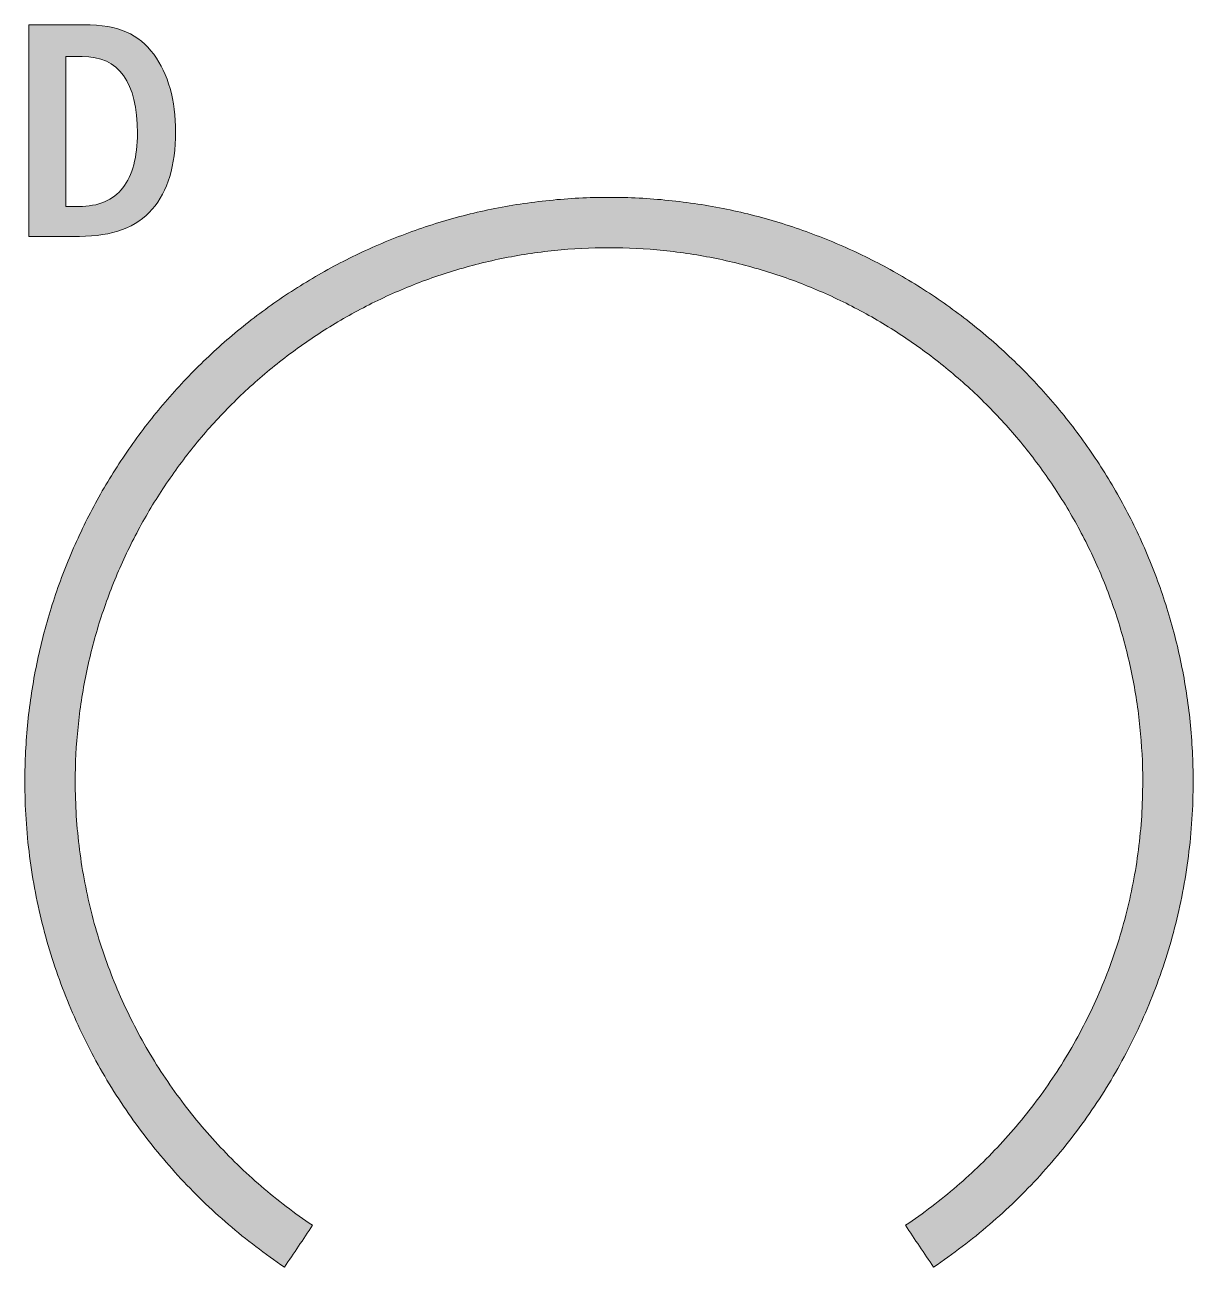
# Model space of a CAD drawing. Header units: inches. Extents: x 210 to 228, y 13 to 123.
# Drawn here: x 211.18 to 228.18, y 70.78 to 88.86 of the extents above; entities that cross this region are included whole.
import ezdxf

# ---------------------------------------------------------------- set-up
doc = ezdxf.new("R2010")
doc.units = ezdxf.units.IN
doc.header["$MEASUREMENT"] = 0
doc.layers.add('prints', color=7, linetype='Continuous')

# ---------------------------------------------------------------- blocks, each defined once
blk = doc.blocks.new('block 4')
at = {"layer": 'prints', "true_color": 0xffffff}
h = blk.add_hatch(color=7, dxfattribs=at)
h.dxf.hatch_style = 2
edge = h.paths.add_edge_path()
edge.add_spline(control_points=[(228.176, 77.848), (228.176, 78.141), (228.161, 78.43), (228.132, 78.716), (228.103, 79.001), (228.06, 79.282), (228.003, 79.559), (227.946, 79.835), (227.876, 80.107), (227.793, 80.373), (227.71, 80.639), (227.615, 80.899), (227.507, 81.153), (227.399, 81.407), (227.28, 81.655), (227.148, 81.896), (227.018, 82.137), (226.875, 82.371), (226.722, 82.597), (226.569, 82.823), (226.406, 83.041), (226.233, 83.251), (226.059, 83.461), (225.876, 83.663), (225.684, 83.855), (225.491, 84.048), (225.29, 84.231), (225.08, 84.404), (224.87, 84.578), (224.651, 84.741), (224.425, 84.894), (224.199, 85.047), (223.965, 85.189), (223.724, 85.32), (223.483, 85.451), (223.235, 85.571), (222.981, 85.678), (222.727, 85.786), (222.467, 85.882), (222.201, 85.965), (221.935, 86.048), (221.663, 86.118), (221.387, 86.174), (221.11, 86.231), (220.829, 86.274), (220.544, 86.303), (220.258, 86.333), (219.969, 86.347), (219.676, 86.347), (219.383, 86.347), (219.093, 86.333), (218.808, 86.303), (218.523, 86.274), (218.241, 86.231), (217.965, 86.174), (217.689, 86.118), (217.417, 86.048), (217.151, 85.965), (216.885, 85.882), (216.625, 85.786), (216.371, 85.678), (216.116, 85.571), (215.869, 85.451), (215.628, 85.32), (215.387, 85.189), (215.153, 85.047), (214.927, 84.894), (214.701, 84.741), (214.482, 84.578), (214.272, 84.404), (214.062, 84.231), (213.861, 84.048), (213.668, 83.855), (213.476, 83.663), (213.293, 83.461), (213.119, 83.251), (212.946, 83.041), (212.783, 82.823), (212.63, 82.597), (212.477, 82.371), (212.334, 82.137), (212.203, 81.896), (212.072, 81.655), (211.953, 81.407), (211.845, 81.153), (211.737, 80.899), (211.642, 80.639), (211.559, 80.373), (211.476, 80.107), (211.406, 79.835), (211.349, 79.559), (211.292, 79.282), (211.249, 79.001), (211.22, 78.716), (211.191, 78.43), (211.176, 78.141), (211.176, 77.848), (211.176, 77.664), (211.182, 77.481), (211.193, 77.301), (211.205, 77.12), (211.222, 76.94), (211.245, 76.762), (211.268, 76.585), (211.296, 76.409), (211.33, 76.235), (211.363, 76.06), (211.402, 75.888), (211.446, 75.718), (211.49, 75.548), (211.539, 75.38), (211.594, 75.214), (211.648, 75.048), (211.707, 74.884), (211.771, 74.723), (211.835, 74.561), (211.904, 74.403), (211.977, 74.246), (212.051, 74.09), (212.129, 73.936), (212.211, 73.785), (212.294, 73.634), (212.381, 73.486), (212.472, 73.341), (212.563, 73.196), (212.659, 73.053), (212.758, 72.914), (212.858, 72.775), (212.962, 72.639), (213.069, 72.506), (213.177, 72.373), (213.288, 72.244), (213.404, 72.118), (213.519, 71.992), (213.638, 71.869), (213.76, 71.75), (213.883, 71.632), (214.009, 71.516), (214.138, 71.405), (214.268, 71.294), (214.401, 71.186), (214.537, 71.082), (214.673, 70.979), (214.812, 70.879), (214.954, 70.784), (214.954, 70.784), (214.98, 70.822), (214.98, 70.822), (214.98, 70.822), (215.005, 70.86), (215.005, 70.86), (215.005, 70.86), (215.031, 70.898), (215.031, 70.898), (215.031, 70.898), (215.056, 70.936), (215.056, 70.936), (215.056, 70.936), (215.082, 70.974), (215.082, 70.974), (215.082, 70.974), (215.107, 71.012), (215.107, 71.012), (215.107, 71.012), (215.132, 71.05), (215.132, 71.05), (215.132, 71.05), (215.158, 71.088), (215.158, 71.088), (215.158, 71.088), (215.183, 71.126), (215.183, 71.126), (215.183, 71.126), (215.209, 71.164), (215.209, 71.164), (215.209, 71.164), (215.234, 71.202), (215.234, 71.202), (215.234, 71.202), (215.26, 71.24), (215.26, 71.24), (215.26, 71.24), (215.285, 71.278), (215.285, 71.278), (215.285, 71.278), (215.311, 71.317), (215.311, 71.317), (215.311, 71.317), (215.336, 71.355), (215.336, 71.355), (215.336, 71.355), (215.361, 71.393), (215.361, 71.393), (215.231, 71.48), (215.104, 71.571), (214.98, 71.666), (214.856, 71.76), (214.734, 71.859), (214.616, 71.96), (214.498, 72.062), (214.382, 72.167), (214.27, 72.276), (214.158, 72.385), (214.05, 72.497), (213.944, 72.612), (213.839, 72.727), (213.737, 72.845), (213.639, 72.967), (213.541, 73.088), (213.446, 73.212), (213.355, 73.34), (213.264, 73.467), (213.177, 73.597), (213.094, 73.729), (213.01, 73.862), (212.931, 73.998), (212.855, 74.136), (212.78, 74.274), (212.709, 74.414), (212.642, 74.557), (212.574, 74.7), (212.512, 74.845), (212.453, 74.992), (212.395, 75.14), (212.341, 75.289), (212.291, 75.441), (212.241, 75.592), (212.196, 75.746), (212.156, 75.902), (212.116, 76.057), (212.08, 76.215), (212.05, 76.374), (212.019, 76.533), (211.993, 76.694), (211.972, 76.856), (211.952, 77.018), (211.936, 77.182), (211.925, 77.348), (211.915, 77.513), (211.909, 77.68), (211.909, 77.848), (211.909, 78.115), (211.923, 78.38), (211.95, 78.641), (211.976, 78.901), (212.016, 79.158), (212.067, 79.411), (212.119, 79.664), (212.183, 79.912), (212.259, 80.155), (212.335, 80.398), (212.422, 80.636), (212.521, 80.868), (212.619, 81.1), (212.728, 81.326), (212.848, 81.547), (212.968, 81.767), (213.098, 81.98), (213.238, 82.187), (213.377, 82.394), (213.527, 82.593), (213.685, 82.785), (213.843, 82.977), (214.011, 83.161), (214.187, 83.337), (214.362, 83.513), (214.547, 83.68), (214.738, 83.838), (214.93, 83.997), (215.13, 84.146), (215.337, 84.286), (215.543, 84.426), (215.757, 84.556), (215.977, 84.675), (216.197, 84.795), (216.423, 84.904), (216.656, 85.003), (216.888, 85.101), (217.126, 85.189), (217.369, 85.264), (217.612, 85.34), (217.86, 85.404), (218.113, 85.456), (218.365, 85.508), (218.622, 85.547), (218.883, 85.574), (219.144, 85.6), (219.408, 85.614), (219.676, 85.614), (219.944, 85.614), (220.208, 85.6), (220.469, 85.574), (220.73, 85.547), (220.987, 85.508), (221.239, 85.456), (221.492, 85.404), (221.74, 85.34), (221.983, 85.264), (222.226, 85.189), (222.464, 85.101), (222.696, 85.003), (222.928, 84.904), (223.155, 84.795), (223.375, 84.675), (223.595, 84.556), (223.809, 84.426), (224.015, 84.286), (224.222, 84.146), (224.422, 83.997), (224.613, 83.838), (224.805, 83.68), (224.989, 83.513), (225.165, 83.337), (225.341, 83.161), (225.508, 82.977), (225.667, 82.785), (225.825, 82.593), (225.975, 82.394), (226.114, 82.187), (226.254, 81.98), (226.384, 81.767), (226.504, 81.547), (226.623, 81.326), (226.733, 81.1), (226.831, 80.868), (226.93, 80.636), (227.017, 80.398), (227.093, 80.155), (227.169, 79.912), (227.233, 79.664), (227.284, 79.411), (227.336, 79.158), (227.376, 78.901), (227.402, 78.641), (227.429, 78.38), (227.442, 78.115), (227.442, 77.848), (227.442, 77.68), (227.437, 77.513), (227.427, 77.348), (227.416, 77.182), (227.4, 77.018), (227.38, 76.856), (227.359, 76.694), (227.333, 76.533), (227.302, 76.374), (227.271, 76.215), (227.236, 76.057), (227.196, 75.902), (227.155, 75.746), (227.11, 75.592), (227.061, 75.441), (227.011, 75.289), (226.957, 75.14), (226.899, 74.992), (226.84, 74.845), (226.777, 74.7), (226.71, 74.557), (226.643, 74.414), (226.572, 74.274), (226.497, 74.136), (226.421, 73.998), (226.342, 73.862), (226.258, 73.729), (226.175, 73.597), (226.088, 73.467), (225.997, 73.34), (225.906, 73.212), (225.811, 73.088), (225.713, 72.967), (225.615, 72.845), (225.513, 72.727), (225.407, 72.612), (225.302, 72.497), (225.193, 72.385), (225.081, 72.276), (224.969, 72.167), (224.854, 72.062), (224.736, 71.96), (224.618, 71.858), (224.496, 71.76), (224.372, 71.665), (224.248, 71.571), (224.12, 71.48), (223.99, 71.393), (223.99, 71.393), (224.016, 71.355), (224.016, 71.355), (224.016, 71.355), (224.041, 71.316), (224.041, 71.316), (224.041, 71.316), (224.067, 71.278), (224.067, 71.278), (224.067, 71.278), (224.092, 71.24), (224.092, 71.24), (224.092, 71.24), (224.118, 71.202), (224.118, 71.202), (224.118, 71.202), (224.143, 71.164), (224.143, 71.164), (224.143, 71.164), (224.168, 71.126), (224.168, 71.126), (224.168, 71.126), (224.194, 71.088), (224.194, 71.088), (224.194, 71.088), (224.219, 71.05), (224.219, 71.05), (224.219, 71.05), (224.245, 71.012), (224.245, 71.012), (224.245, 71.012), (224.27, 70.974), (224.27, 70.974), (224.27, 70.974), (224.296, 70.936), (224.296, 70.936), (224.296, 70.936), (224.321, 70.898), (224.321, 70.898), (224.321, 70.898), (224.347, 70.86), (224.347, 70.86), (224.347, 70.86), (224.372, 70.822), (224.372, 70.822), (224.372, 70.822), (224.397, 70.784), (224.397, 70.784), (224.54, 70.879), (224.679, 70.979), (224.815, 71.082), (224.951, 71.186), (225.084, 71.294), (225.213, 71.405), (225.343, 71.516), (225.469, 71.632), (225.592, 71.75), (225.714, 71.869), (225.833, 71.992), (225.948, 72.118), (226.063, 72.244), (226.175, 72.373), (226.283, 72.506), (226.39, 72.639), (226.494, 72.775), (226.593, 72.914), (226.693, 73.053), (226.789, 73.196), (226.88, 73.341), (226.971, 73.486), (227.058, 73.634), (227.14, 73.785), (227.223, 73.936), (227.301, 74.09), (227.374, 74.246), (227.448, 74.403), (227.517, 74.561), (227.581, 74.723), (227.645, 74.884), (227.704, 75.048), (227.758, 75.214), (227.812, 75.38), (227.862, 75.548), (227.906, 75.718), (227.95, 75.888), (227.989, 76.06), (228.022, 76.235), (228.056, 76.409), (228.084, 76.585), (228.107, 76.762), (228.13, 76.94), (228.147, 77.12), (228.158, 77.301), (228.17, 77.481), (228.176, 77.664), (228.176, 77.848)], knot_values=[0, 0, 0, 0, 1, 1, 1, 2, 2, 2, 3, 3, 3, 4, 4, 4, 5, 5, 5, 6, 6, 6, 7, 7, 7, 8, 8, 8, 9, 9, 9, 10, 10, 10, 11, 11, 11, 12, 12, 12, 13, 13, 13, 14, 14, 14, 15, 15, 15, 16, 16, 16, 17, 17, 17, 18, 18, 18, 19, 19, 19, 20, 20, 20, 21, 21, 21, 22, 22, 22, 23, 23, 23, 24, 24, 24, 25, 25, 25, 26, 26, 26, 27, 27, 27, 28, 28, 28, 29, 29, 29, 30, 30, 30, 31, 31, 31, 32, 32, 32, 33, 33, 33, 34, 34, 34, 35, 35, 35, 36, 36, 36, 37, 37, 37, 38, 38, 38, 39, 39, 39, 40, 40, 40, 41, 41, 41, 42, 42, 42, 43, 43, 43, 44, 44, 44, 45, 45, 45, 46, 46, 46, 47, 47, 47, 48, 48, 48, 49, 49, 49, 50, 50, 50, 51, 51, 51, 52, 52, 52, 53, 53, 53, 54, 54, 54, 55, 55, 55, 56, 56, 56, 57, 57, 57, 58, 58, 58, 59, 59, 59, 60, 60, 60, 61, 61, 61, 62, 62, 62, 63, 63, 63, 64, 64, 64, 65, 65, 65, 66, 66, 66, 67, 67, 67, 68, 68, 68, 69, 69, 69, 70, 70, 70, 71, 71, 71, 72, 72, 72, 73, 73, 73, 74, 74, 74, 75, 75, 75, 76, 76, 76, 77, 77, 77, 78, 78, 78, 79, 79, 79, 80, 80, 80, 81, 81, 81, 82, 82, 82, 83, 83, 83, 84, 84, 84, 85, 85, 85, 86, 86, 86, 87, 87, 87, 88, 88, 88, 89, 89, 89, 90, 90, 90, 91, 91, 91, 92, 92, 92, 93, 93, 93, 94, 94, 94, 95, 95, 95, 96, 96, 96, 97, 97, 97, 98, 98, 98, 99, 99, 99, 100, 100, 100, 101, 101, 101, 102, 102, 102, 103, 103, 103, 104, 104, 104, 105, 105, 105, 106, 106, 106, 107, 107, 107, 108, 108, 108, 109, 109, 109, 110, 110, 110, 111, 111, 111, 112, 112, 112, 113, 113, 113, 114, 114, 114, 115, 115, 115, 116, 116, 116, 117, 117, 117, 118, 118, 118, 119, 119, 119, 120, 120, 120, 121, 121, 121, 122, 122, 122, 123, 123, 123, 124, 124, 124, 125, 125, 125, 126, 126, 126, 127, 127, 127, 128, 128, 128, 129, 129, 129, 130, 130, 130, 131, 131, 131, 132, 132, 132, 133, 133, 133, 134, 134, 134, 135, 135, 135, 136, 136, 136, 137, 137, 137, 138, 138, 138, 139, 139, 139, 140, 140, 140, 141, 141, 141, 142, 142, 142, 143, 143, 143, 144, 144, 144, 145, 145, 145, 146, 146, 146, 147, 147, 147, 148, 148, 148, 149, 149, 149, 150, 150, 150, 151, 151, 151, 152, 152, 152, 153, 153, 153, 154, 154, 154, 155, 155, 155, 156, 156, 156, 157, 157, 157, 158, 158, 158, 159, 159, 159, 160, 160, 160, 160], degree=3, periodic=1)
at = {"layer": 'prints', "lineweight": 0}
blk.add_open_spline([(228.176, 77.848), (228.176, 78.141), (228.161, 78.43), (228.132, 78.716), (228.103, 79.001), (228.06, 79.282), (228.003, 79.559), (227.946, 79.835), (227.876, 80.107), (227.793, 80.373), (227.71, 80.639), (227.615, 80.899), (227.507, 81.153), (227.399, 81.407), (227.28, 81.655), (227.148, 81.896), (227.018, 82.137), (226.875, 82.371), (226.722, 82.597), (226.569, 82.823), (226.406, 83.041), (226.233, 83.251), (226.059, 83.461), (225.876, 83.663), (225.684, 83.855), (225.491, 84.048), (225.29, 84.231), (225.08, 84.404), (224.87, 84.578), (224.651, 84.741), (224.425, 84.894), (224.199, 85.047), (223.965, 85.189), (223.724, 85.32), (223.483, 85.451), (223.235, 85.571), (222.981, 85.678), (222.727, 85.786), (222.467, 85.882), (222.201, 85.965), (221.935, 86.048), (221.663, 86.118), (221.387, 86.174), (221.11, 86.231), (220.829, 86.274), (220.544, 86.303), (220.258, 86.333), (219.969, 86.347), (219.676, 86.347), (219.383, 86.347), (219.093, 86.333), (218.808, 86.303), (218.523, 86.274), (218.241, 86.231), (217.965, 86.174), (217.689, 86.118), (217.417, 86.048), (217.151, 85.965), (216.885, 85.882), (216.625, 85.786), (216.371, 85.678), (216.116, 85.571), (215.869, 85.451), (215.628, 85.32), (215.387, 85.189), (215.153, 85.047), (214.927, 84.894), (214.701, 84.741), (214.482, 84.578), (214.272, 84.404), (214.062, 84.231), (213.861, 84.048), (213.668, 83.855), (213.476, 83.663), (213.293, 83.461), (213.119, 83.251), (212.946, 83.041), (212.783, 82.823), (212.63, 82.597), (212.477, 82.371), (212.334, 82.137), (212.203, 81.896), (212.072, 81.655), (211.953, 81.407), (211.845, 81.153), (211.737, 80.899), (211.642, 80.639), (211.559, 80.373), (211.476, 80.107), (211.406, 79.835), (211.349, 79.559), (211.292, 79.282), (211.249, 79.001), (211.22, 78.716), (211.191, 78.43), (211.176, 78.141), (211.176, 77.848), (211.176, 77.664), (211.182, 77.481), (211.193, 77.301), (211.205, 77.12), (211.222, 76.94), (211.245, 76.762), (211.268, 76.585), (211.296, 76.409), (211.33, 76.235), (211.363, 76.06), (211.402, 75.888), (211.446, 75.718), (211.49, 75.548), (211.539, 75.38), (211.594, 75.214), (211.648, 75.048), (211.707, 74.884), (211.771, 74.723), (211.835, 74.561), (211.904, 74.403), (211.977, 74.246), (212.051, 74.09), (212.129, 73.936), (212.211, 73.785), (212.294, 73.634), (212.381, 73.486), (212.472, 73.341), (212.563, 73.196), (212.659, 73.053), (212.758, 72.914), (212.858, 72.775), (212.962, 72.639), (213.069, 72.506), (213.177, 72.373), (213.288, 72.244), (213.404, 72.118), (213.519, 71.992), (213.638, 71.869), (213.76, 71.75), (213.883, 71.632), (214.009, 71.516), (214.138, 71.405), (214.268, 71.294), (214.401, 71.186), (214.537, 71.082), (214.673, 70.979), (214.812, 70.879), (214.954, 70.784), (214.954, 70.784), (214.98, 70.822), (214.98, 70.822), (214.98, 70.822), (215.005, 70.86), (215.005, 70.86), (215.005, 70.86), (215.031, 70.898), (215.031, 70.898), (215.031, 70.898), (215.056, 70.936), (215.056, 70.936), (215.056, 70.936), (215.082, 70.974), (215.082, 70.974), (215.082, 70.974), (215.107, 71.012), (215.107, 71.012), (215.107, 71.012), (215.132, 71.05), (215.132, 71.05), (215.132, 71.05), (215.158, 71.088), (215.158, 71.088), (215.158, 71.088), (215.183, 71.126), (215.183, 71.126), (215.183, 71.126), (215.209, 71.164), (215.209, 71.164), (215.209, 71.164), (215.234, 71.202), (215.234, 71.202), (215.234, 71.202), (215.26, 71.24), (215.26, 71.24), (215.26, 71.24), (215.285, 71.278), (215.285, 71.278), (215.285, 71.278), (215.311, 71.317), (215.311, 71.317), (215.311, 71.317), (215.336, 71.355), (215.336, 71.355), (215.336, 71.355), (215.361, 71.393), (215.361, 71.393), (215.231, 71.48), (215.104, 71.571), (214.98, 71.666), (214.856, 71.76), (214.734, 71.859), (214.616, 71.96), (214.498, 72.062), (214.382, 72.167), (214.27, 72.276), (214.158, 72.385), (214.05, 72.497), (213.944, 72.612), (213.839, 72.727), (213.737, 72.845), (213.639, 72.967), (213.541, 73.088), (213.446, 73.212), (213.355, 73.34), (213.264, 73.467), (213.177, 73.597), (213.094, 73.729), (213.01, 73.862), (212.931, 73.998), (212.855, 74.136), (212.78, 74.274), (212.709, 74.414), (212.642, 74.557), (212.574, 74.7), (212.512, 74.845), (212.453, 74.992), (212.395, 75.14), (212.341, 75.289), (212.291, 75.441), (212.241, 75.592), (212.196, 75.746), (212.156, 75.902), (212.116, 76.057), (212.08, 76.215), (212.05, 76.374), (212.019, 76.533), (211.993, 76.694), (211.972, 76.856), (211.952, 77.018), (211.936, 77.182), (211.925, 77.348), (211.915, 77.513), (211.909, 77.68), (211.909, 77.848), (211.909, 78.115), (211.923, 78.38), (211.95, 78.641), (211.976, 78.901), (212.016, 79.158), (212.067, 79.411), (212.119, 79.664), (212.183, 79.912), (212.259, 80.155), (212.335, 80.398), (212.422, 80.636), (212.521, 80.868), (212.619, 81.1), (212.728, 81.326), (212.848, 81.547), (212.968, 81.767), (213.098, 81.98), (213.238, 82.187), (213.377, 82.394), (213.527, 82.593), (213.685, 82.785), (213.843, 82.977), (214.011, 83.161), (214.187, 83.337), (214.362, 83.513), (214.547, 83.68), (214.738, 83.838), (214.93, 83.997), (215.13, 84.146), (215.337, 84.286), (215.543, 84.426), (215.757, 84.556), (215.977, 84.675), (216.197, 84.795), (216.423, 84.904), (216.656, 85.003), (216.888, 85.101), (217.126, 85.189), (217.369, 85.264), (217.612, 85.34), (217.86, 85.404), (218.113, 85.456), (218.365, 85.508), (218.622, 85.547), (218.883, 85.574), (219.144, 85.6), (219.408, 85.614), (219.676, 85.614), (219.944, 85.614), (220.208, 85.6), (220.469, 85.574), (220.73, 85.547), (220.987, 85.508), (221.239, 85.456), (221.492, 85.404), (221.74, 85.34), (221.983, 85.264), (222.226, 85.189), (222.464, 85.101), (222.696, 85.003), (222.928, 84.904), (223.155, 84.795), (223.375, 84.675), (223.595, 84.556), (223.809, 84.426), (224.015, 84.286), (224.222, 84.146), (224.422, 83.997), (224.613, 83.838), (224.805, 83.68), (224.989, 83.513), (225.165, 83.337), (225.341, 83.161), (225.508, 82.977), (225.667, 82.785), (225.825, 82.593), (225.975, 82.394), (226.114, 82.187), (226.254, 81.98), (226.384, 81.767), (226.504, 81.547), (226.623, 81.326), (226.733, 81.1), (226.831, 80.868), (226.93, 80.636), (227.017, 80.398), (227.093, 80.155), (227.169, 79.912), (227.233, 79.664), (227.284, 79.411), (227.336, 79.158), (227.376, 78.901), (227.402, 78.641), (227.429, 78.38), (227.442, 78.115), (227.442, 77.848), (227.442, 77.68), (227.437, 77.513), (227.427, 77.348), (227.416, 77.182), (227.4, 77.018), (227.38, 76.856), (227.359, 76.694), (227.333, 76.533), (227.302, 76.374), (227.271, 76.215), (227.236, 76.057), (227.196, 75.902), (227.155, 75.746), (227.11, 75.592), (227.061, 75.441), (227.011, 75.289), (226.957, 75.14), (226.899, 74.992), (226.84, 74.845), (226.777, 74.7), (226.71, 74.557), (226.643, 74.414), (226.572, 74.274), (226.497, 74.136), (226.421, 73.998), (226.342, 73.862), (226.258, 73.729), (226.175, 73.597), (226.088, 73.467), (225.997, 73.34), (225.906, 73.212), (225.811, 73.088), (225.713, 72.967), (225.615, 72.845), (225.513, 72.727), (225.407, 72.612), (225.302, 72.497), (225.193, 72.385), (225.081, 72.276), (224.969, 72.167), (224.854, 72.062), (224.736, 71.96), (224.618, 71.858), (224.496, 71.76), (224.372, 71.665), (224.248, 71.571), (224.12, 71.48), (223.99, 71.393), (223.99, 71.393), (224.016, 71.355), (224.016, 71.355), (224.016, 71.355), (224.041, 71.316), (224.041, 71.316), (224.041, 71.316), (224.067, 71.278), (224.067, 71.278), (224.067, 71.278), (224.092, 71.24), (224.092, 71.24), (224.092, 71.24), (224.118, 71.202), (224.118, 71.202), (224.118, 71.202), (224.143, 71.164), (224.143, 71.164), (224.143, 71.164), (224.168, 71.126), (224.168, 71.126), (224.168, 71.126), (224.194, 71.088), (224.194, 71.088), (224.194, 71.088), (224.219, 71.05), (224.219, 71.05), (224.219, 71.05), (224.245, 71.012), (224.245, 71.012), (224.245, 71.012), (224.27, 70.974), (224.27, 70.974), (224.27, 70.974), (224.296, 70.936), (224.296, 70.936), (224.296, 70.936), (224.321, 70.898), (224.321, 70.898), (224.321, 70.898), (224.347, 70.86), (224.347, 70.86), (224.347, 70.86), (224.372, 70.822), (224.372, 70.822), (224.372, 70.822), (224.397, 70.784), (224.397, 70.784), (224.54, 70.879), (224.679, 70.979), (224.815, 71.082), (224.951, 71.186), (225.084, 71.294), (225.213, 71.405), (225.343, 71.516), (225.469, 71.632), (225.592, 71.75), (225.714, 71.869), (225.833, 71.992), (225.948, 72.118), (226.063, 72.244), (226.175, 72.373), (226.283, 72.506), (226.39, 72.639), (226.494, 72.775), (226.593, 72.914), (226.693, 73.053), (226.789, 73.196), (226.88, 73.341), (226.971, 73.486), (227.058, 73.634), (227.14, 73.785), (227.223, 73.936), (227.301, 74.09), (227.374, 74.246), (227.448, 74.403), (227.517, 74.561), (227.581, 74.723), (227.645, 74.884), (227.704, 75.048), (227.758, 75.214), (227.812, 75.38), (227.862, 75.548), (227.906, 75.718), (227.95, 75.888), (227.989, 76.06), (228.022, 76.235), (228.056, 76.409), (228.084, 76.585), (228.107, 76.762), (228.13, 76.94), (228.147, 77.12), (228.158, 77.301), (228.17, 77.481), (228.176, 77.664), (228.176, 77.848)], degree=3, knots=[0, 0, 0, 0, 1, 1, 1, 2, 2, 2, 3, 3, 3, 4, 4, 4, 5, 5, 5, 6, 6, 6, 7, 7, 7, 8, 8, 8, 9, 9, 9, 10, 10, 10, 11, 11, 11, 12, 12, 12, 13, 13, 13, 14, 14, 14, 15, 15, 15, 16, 16, 16, 17, 17, 17, 18, 18, 18, 19, 19, 19, 20, 20, 20, 21, 21, 21, 22, 22, 22, 23, 23, 23, 24, 24, 24, 25, 25, 25, 26, 26, 26, 27, 27, 27, 28, 28, 28, 29, 29, 29, 30, 30, 30, 31, 31, 31, 32, 32, 32, 33, 33, 33, 34, 34, 34, 35, 35, 35, 36, 36, 36, 37, 37, 37, 38, 38, 38, 39, 39, 39, 40, 40, 40, 41, 41, 41, 42, 42, 42, 43, 43, 43, 44, 44, 44, 45, 45, 45, 46, 46, 46, 47, 47, 47, 48, 48, 48, 49, 49, 49, 50, 50, 50, 51, 51, 51, 52, 52, 52, 53, 53, 53, 54, 54, 54, 55, 55, 55, 56, 56, 56, 57, 57, 57, 58, 58, 58, 59, 59, 59, 60, 60, 60, 61, 61, 61, 62, 62, 62, 63, 63, 63, 64, 64, 64, 65, 65, 65, 66, 66, 66, 67, 67, 67, 68, 68, 68, 69, 69, 69, 70, 70, 70, 71, 71, 71, 72, 72, 72, 73, 73, 73, 74, 74, 74, 75, 75, 75, 76, 76, 76, 77, 77, 77, 78, 78, 78, 79, 79, 79, 80, 80, 80, 81, 81, 81, 82, 82, 82, 83, 83, 83, 84, 84, 84, 85, 85, 85, 86, 86, 86, 87, 87, 87, 88, 88, 88, 89, 89, 89, 90, 90, 90, 91, 91, 91, 92, 92, 92, 93, 93, 93, 94, 94, 94, 95, 95, 95, 96, 96, 96, 97, 97, 97, 98, 98, 98, 99, 99, 99, 100, 100, 100, 101, 101, 101, 102, 102, 102, 103, 103, 103, 104, 104, 104, 105, 105, 105, 106, 106, 106, 107, 107, 107, 108, 108, 108, 109, 109, 109, 110, 110, 110, 111, 111, 111, 112, 112, 112, 113, 113, 113, 114, 114, 114, 115, 115, 115, 116, 116, 116, 117, 117, 117, 118, 118, 118, 119, 119, 119, 120, 120, 120, 121, 121, 121, 122, 122, 122, 123, 123, 123, 124, 124, 124, 125, 125, 125, 126, 126, 126, 127, 127, 127, 128, 128, 128, 129, 129, 129, 130, 130, 130, 131, 131, 131, 132, 132, 132, 133, 133, 133, 134, 134, 134, 135, 135, 135, 136, 136, 136, 137, 137, 137, 138, 138, 138, 139, 139, 139, 140, 140, 140, 141, 141, 141, 142, 142, 142, 143, 143, 143, 144, 144, 144, 145, 145, 145, 146, 146, 146, 147, 147, 147, 148, 148, 148, 149, 149, 149, 150, 150, 150, 151, 151, 151, 152, 152, 152, 153, 153, 153, 154, 154, 154, 155, 155, 155, 156, 156, 156, 157, 157, 157, 158, 158, 158, 159, 159, 159, 160, 160, 160, 160], dxfattribs=at)
blk = doc.blocks.new('block 2')
at = {"layer": 'prints'}
blk.add_blockref('block 4', (0, 0), dxfattribs=at)
blk = doc.blocks.new('block 11')
at = {"layer": 'prints', "true_color": 0xffffff}
h = blk.add_hatch(color=7, dxfattribs=at)
h.dxf.hatch_style = 2
edge = h.paths.add_edge_path()
edge.add_spline(control_points=[(213.052, 88.428), (212.943, 88.574), (212.811, 88.682), (212.656, 88.752), (212.5, 88.822), (212.292, 88.857), (212.03, 88.857), (212.03, 88.857), (211.234, 88.857), (211.234, 88.857), (211.234, 88.857), (211.234, 85.78), (211.234, 85.78), (211.234, 85.78), (211.97, 85.78), (211.97, 85.78), (212.45, 85.78), (212.804, 85.911), (213.03, 86.174), (213.255, 86.437), (213.368, 86.811), (213.368, 87.296), (213.368, 87.764), (213.263, 88.141), (213.052, 88.428)], knot_values=[0, 0, 0, 0, 1, 1, 1, 2, 2, 2, 3, 3, 3, 4, 4, 4, 5, 5, 5, 6, 6, 6, 7, 7, 7, 8, 8, 8, 8], degree=3, periodic=1)
edge = h.paths.add_edge_path()
edge.add_spline(control_points=[(212.602, 86.486), (212.462, 86.305), (212.248, 86.214), (211.96, 86.214), (211.96, 86.214), (211.772, 86.214), (211.772, 86.214), (211.772, 86.214), (211.772, 88.396), (211.772, 88.396), (211.772, 88.396), (212.011, 88.396), (212.011, 88.396), (212.546, 88.396), (212.814, 88.025), (212.814, 87.282), (212.814, 86.933), (212.743, 86.668), (212.602, 86.486)], knot_values=[0, 0, 0, 0, 1, 1, 1, 2, 2, 2, 3, 3, 3, 4, 4, 4, 5, 5, 5, 6, 6, 6, 6], degree=3, periodic=1)
at = {"layer": 'prints', "lineweight": 0}
for points, knots in [([(213.052, 88.428), (212.943, 88.574), (212.811, 88.682), (212.656, 88.752), (212.5, 88.822), (212.292, 88.857), (212.03, 88.857), (212.03, 88.857), (211.234, 88.857), (211.234, 88.857), (211.234, 88.857), (211.234, 85.78), (211.234, 85.78), (211.234, 85.78), (211.97, 85.78), (211.97, 85.78), (212.45, 85.78), (212.804, 85.911), (213.03, 86.174), (213.255, 86.437), (213.368, 86.811), (213.368, 87.296), (213.368, 87.764), (213.263, 88.141), (213.052, 88.428)], [0, 0, 0, 0, 1, 1, 1, 2, 2, 2, 3, 3, 3, 4, 4, 4, 5, 5, 5, 6, 6, 6, 7, 7, 7, 8, 8, 8, 8]), ([(212.602, 86.486), (212.462, 86.305), (212.248, 86.214), (211.96, 86.214), (211.96, 86.214), (211.772, 86.214), (211.772, 86.214), (211.772, 86.214), (211.772, 88.396), (211.772, 88.396), (211.772, 88.396), (212.011, 88.396), (212.011, 88.396), (212.546, 88.396), (212.814, 88.025), (212.814, 87.282), (212.814, 86.933), (212.743, 86.668), (212.602, 86.486)], [0, 0, 0, 0, 1, 1, 1, 2, 2, 2, 3, 3, 3, 4, 4, 4, 5, 5, 5, 6, 6, 6, 6])]:
    blk.add_open_spline(points, degree=3, knots=knots, dxfattribs=at)

msp = doc.modelspace()

# ---------------------------------------------------------------- block references
at = {"layer": 'prints'}
for name in ['block 2', 'block 11']:
    msp.add_blockref(name, (0, 0), dxfattribs=at)

doc.saveas('drawing.dxf')
